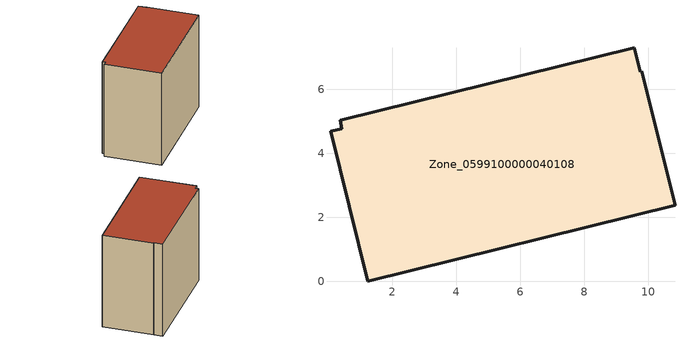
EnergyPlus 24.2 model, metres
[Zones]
Zone_0599100000040108
 floor ground (C_G): 0.36,5.03 9.57,7.3 9.75,6.55 9.8,6.56 10.84,2.38 1.23,0 0.06,4.7 0.42,4.76 z0
 wall outside (C_F): 10.84,2.38 9.8,6.56 9.75,6.55 9.57,7.3 0.36,5.03 0.42,4.76 0.06,4.7 1.23,0 10.84,2.38 z0:8.49
 roof outside (C_R): 0.42,4.76 0.06,4.7 1.23,0 10.84,2.38 9.8,6.56 9.75,6.55 9.57,7.3 0.36,5.03 z8.49
[BUILDING]
Pand.0599100000040108: North Axis=0; Terrain=City; Loads Convergence Tolerance Value=0.04; Temperature Convergence Tolerance Value=0.4; Solar Distribution=FullExterior; Maximum Number of Warmup Days=25; Minimum Number of Warmup Days=1
[Site:Location]
Rotterdam.The.Hague.AP_ZH_NLD Design_Conditions: Latitude=51.96; Longitude=4.45; Time Zone=1; Elevation=-4.5
[SITE:GROUNDTEMPERATURE:BUILDINGSURFACE]
18, 18, 18, 18, 18, 18, 18, 18, 18, 18, 18, 18
[MATERIAL] Thermal Absorptance=0.9; Solar Absorptance=0.7; Visible Absorptance=0.7
Name | Roughness | Thickness | Conductivity | Density | Specific Heat
G.TC.1975-1991 | MediumSmooth | 0.15 | 0.288461 | 540 | 1210
F.TC.1975-1991 | Rough | 0.3 | 0.230769 | 1920 | 840
R.TC.1975-1991 | MediumRough | 0.2 | 0.153846 | 1500 | 1000
[CONSTRUCTION]
C_G: G.TC.1975-1991
C_F: F.TC.1975-1991
C_R: R.TC.1975-1991
[ZONE]
Zone_0599100000040108: Type=1; Multiplier=1; Ceiling Height=Autocalculate; Volume=Autocalculate; Floor Area=autocalculate; Part of Total Floor Area=Yes
[ZONEINFILTRATION:DESIGNFLOWRATE]
Infil_Zone_0599100000040108: Zone or ZoneList or Space or SpaceList=Zone_0599100000040108; Schedule=AlwaysOn; Design Flow Rate Calculation Method=Flow/Area; Flow Rate per Floor Area=0.003; Constant Term Coefficient=1; Temperature Term Coefficient=0; Velocity Term Coefficient=0; Velocity Squared Term Coefficient=0
[HVACTEMPLATE:ZONE:IDEALLOADSAIRSYSTEM]
Zone_0599100000040108: Maximum Heating Supply Air Temperature=50; Minimum Cooling Supply Air Temperature=13; Maximum Heating Supply Air Humidity Ratio=0.0156; Minimum Cooling Supply Air Humidity Ratio=0.0077; Heating Limit=NoLimit; Cooling Limit=NoLimit; Dehumidification Control Type=ConstantSensibleHeatRatio; Cooling Sensible Heat Ratio=0.7; Dehumidification Setpoint=60; Humidification Control Type=None; Humidification Setpoint=30; Outdoor Air Method=None; Outdoor Air Flow Rate per Person=0.00944; Outdoor Air Flow Rate per Zone Floor Area=0; Outdoor Air Flow Rate per Zone=0; Demand Controlled Ventilation Type=None; Outdoor Air Economizer Type=NoEconomizer; Heat Recovery Type=None; Sensible Heat Recovery Effectiveness=0.7; Latent Heat Recovery Effectiveness=0.65
[ZONECONTROL:THERMOSTAT]
ThermostatControl_Zone_0599100000040108: Zone or ZoneList=Zone_0599100000040108; Control Type Schedule=DualSetpointControlType; Control 1=Thermostat_Zone_0599100000040108; Temperature Difference Between Cutout And Setpoint=0
[THERMOSTATSETPOINT:DUALSETPOINT]
Thermostat_Zone_0599100000040108: Heating Setpoint Temperature Schedule=HeatingSetpoint_Zone_0599100000040108; Cooling Setpoint Temperature Schedule=CoolingSetpoint_Zone_0599100000040108
[SCHEDULE:COMPACT]
HeatingSetpoint_Zone_0599100000040108: Through: 12/31, For: AllDays, Until: 24:00, 21
CoolingSetpoint_Zone_0599100000040108: Through: 12/31, For: AllDays, Until: 24:00, 24
DualSetpointControlType: Through: 12/31, For: AllDays, Until: 24:00, 4
AlwaysOn: Through: 12/31, For: AllDays, Until: 24:00, 1
